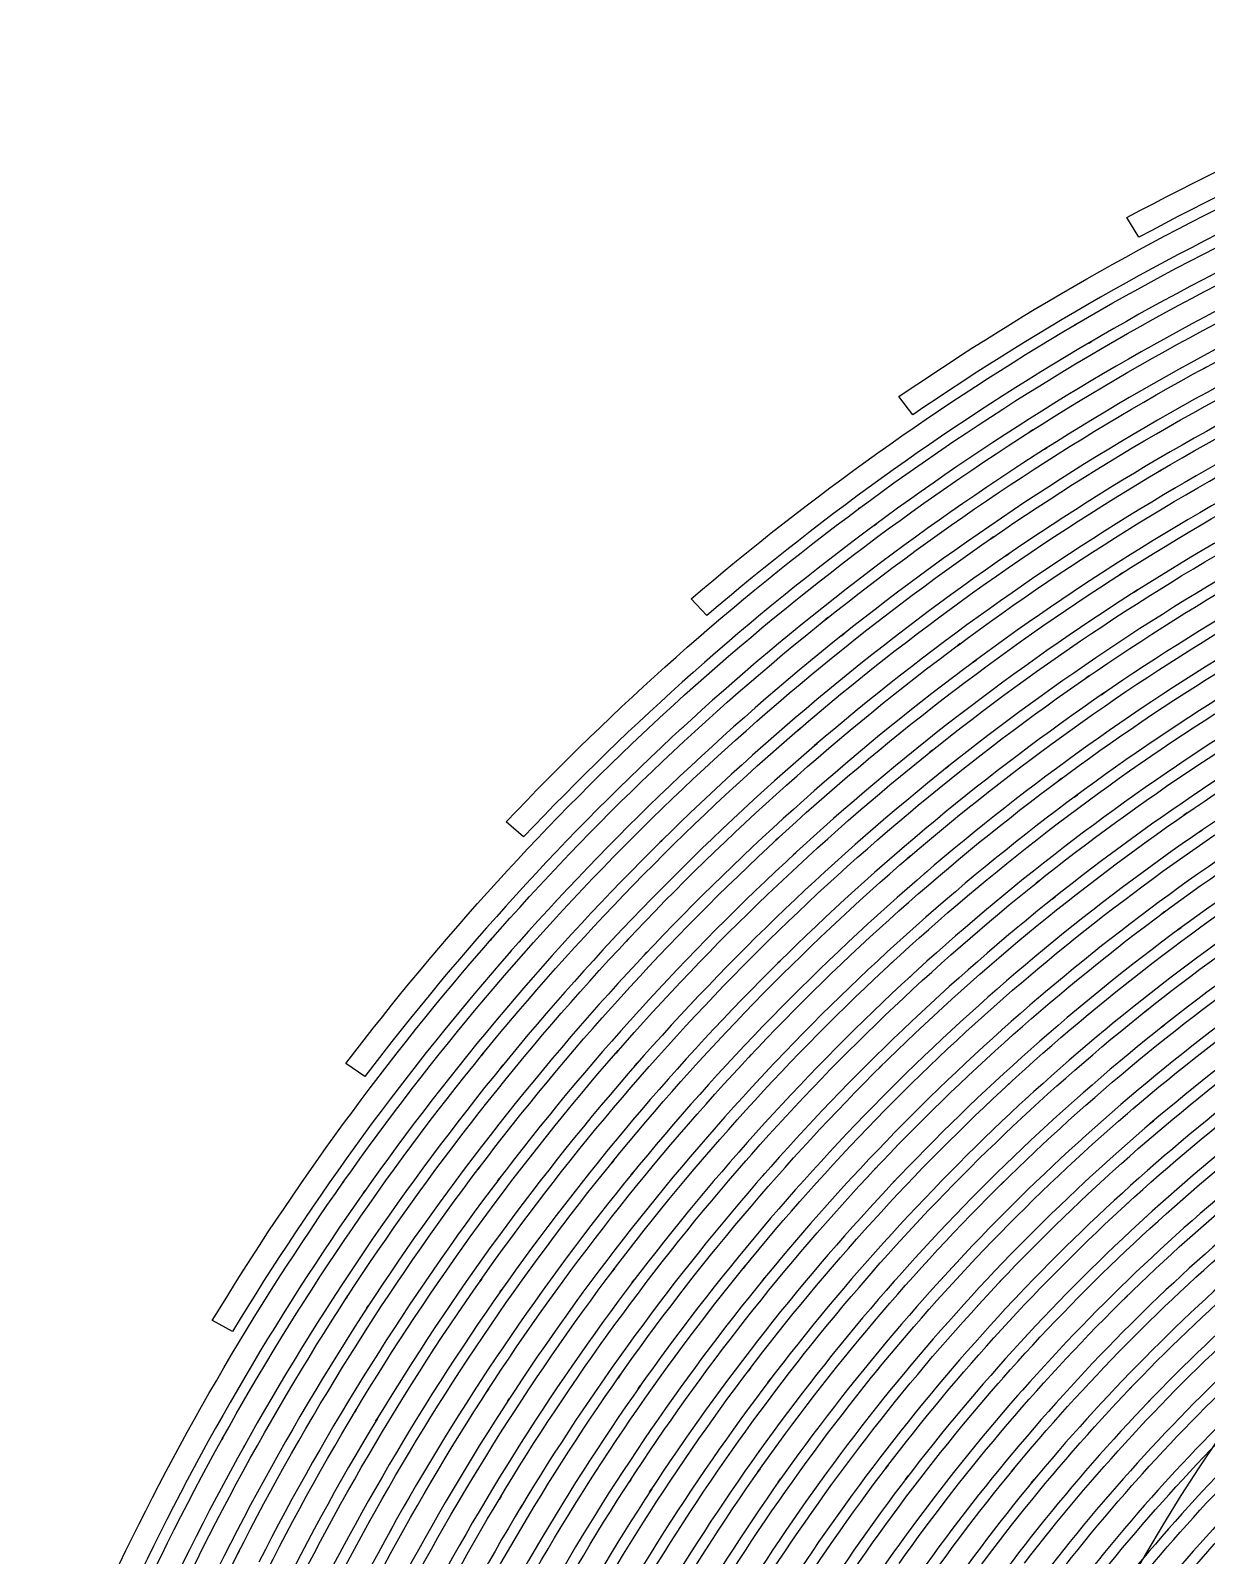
# Model space of a CAD drawing. Extents: x -32 to 185, y 69 to 286.
# Drawn here: x -30 to 17, y 212.8 to 273.6 of the extents above; entities that cross this region are included whole.
import ezdxf

# ---------------------------------------------------------------- set-up
doc = ezdxf.new("R2010")
doc.units = 0
doc.layers.add('Ebene_1', color=7, linetype='CONTINUOUS')

msp = doc.modelspace()

# ---------------------------------------------------------------- linework, layer by layer
at = {"layer": 'Ebene_1', "color": 7}
for p, q in [((13.793999, 266.168567), (13.793617, 266.168567)), ((14.264603, 265.383294), (13.793999, 266.168567)), ((11.775528, 261.921727), (11.718051, 261.887872)), ((12.268608, 261.163945), (12.382772, 261.23089)), ((16.95762, 260.205071), (16.837321, 260.139653)), ((4.695981, 259.026015), (4.695683, 259.025506)), ((5.247133, 258.294705), (4.695981, 259.026015)), ((10.038151, 257.698305), (9.92521, 257.626014)), ((10.503003, 256.923722), (10.617548, 256.996777)), ((15.176996, 256.106122), (15.056087, 256.034849)), ((15.613517, 255.316012), (15.735011, 255.387539)), ((3.140371, 254.588266), (3.086577, 254.548557)), ((3.71081, 253.886992), (3.8175, 253.966156)), ((8.475775, 253.432374), (8.362732, 253.354483)), ((8.96738, 252.6751), (9.081238, 252.753246)), ((13.621595, 251.995463), (13.500966, 251.918336)), ((-3.59137, 250.956408), (-3.591676, 250.956153)), ((-2.965442, 250.288225), (-3.59137, 250.956408)), ((14.085148, 251.221135), (14.20705, 251.298772)), ((1.861864, 250.204225), (1.757067, 250.12048)), ((2.406464, 249.483606), (2.512556, 249.568116)), ((7.140515, 249.167206), (7.028258, 249.083715)), ((7.658353, 248.427751), (7.772313, 248.51226)), ((12.290194, 247.884296), (12.16959, 247.801059)), ((12.780296, 247.127277), (12.901511, 247.210768)), ((-4.666419, 246.378658), (-4.715444, 246.333603)), ((-4.024607, 245.742039), (-3.92676, 245.832148)), ((0.761361, 245.796003), (0.657557, 245.706912)), ((1.330805, 245.095493), (1.435805, 245.185348)), ((6.031055, 244.914511), (5.919493, 244.825166)), ((6.574052, 244.193892), (6.686907, 244.284001)), ((11.180145, 243.784074), (11.060025, 243.694728)), ((11.695982, 243.044619), (11.816993, 243.134219)), ((16.198361, 242.4108), (16.06951, 242.322218)), ((-10.973883, 242.05189), (-10.974188, 242.051381)), ((-10.280551, 241.453708), (-10.973883, 242.05189)), ((-5.471623, 241.883381), (-5.567078, 241.788945)), ((16.685689, 241.653272), (16.81594, 241.742617)), ((-4.853662, 241.224871), (-4.757317, 241.320071)), ((-0.112647, 241.413235), (-0.215662, 241.318035)), ((0.48047, 240.732835), (0.584477, 240.828798)), ((5.143823, 240.68498), (5.033255, 240.58978)), ((5.711878, 239.98447), (5.823738, 240.080434)), ((10.288243, 239.704979), (10.169217, 239.609779)), ((10.82933, 238.984106), (10.94996, 239.080324)), ((15.309946, 238.478578), (15.181273, 238.383123)), ((-11.55636, 237.385813), (-11.60032, 237.335413)), ((-6.097144, 237.383522), (-6.191122, 237.28374)), ((15.823008, 237.738868), (15.952979, 237.834832)), ((-10.850606, 236.820722), (-10.76289, 236.920758)), ((-5.457012, 236.746904), (-5.361863, 236.847704)), ((-0.763724, 237.066867), (-0.86544, 236.966067)), ((-0.14696, 236.408358), (-0.044429, 236.509922)), ((4.476137, 236.490067), (4.366166, 236.388249)), ((5.06746, 235.809412), (5.178525, 235.911739)), ((9.611787, 235.657957), (9.493169, 235.556139)), ((10.177057, 234.956684), (10.297075, 235.05952)), ((14.633007, 234.576902), (14.504537, 234.474574)), ((15.170327, 233.85501), (15.300196, 233.958101)), ((-11.879327, 232.830209), (-11.963836, 232.726354)), ((-6.500853, 232.932282), (-6.592922, 232.8269)), ((-1.19635, 232.767082), (-1.296285, 232.660682)), ((-17.368147, 232.412754), (-17.368452, 232.4125)), ((-16.615353, 231.891699), (-17.368147, 232.412754)), ((-11.194727, 232.24119), (-11.109123, 232.345809)), ((-5.838322, 232.319081), (-5.74526, 232.425481)), ((-0.557007, 232.130972), (-0.455775, 232.23839)), ((4.022926, 232.33919), (3.914546, 232.231772)), ((4.637715, 231.680172), (4.747587, 231.788863)), ((9.146554, 231.653699), (9.028929, 231.545517)), ((9.735293, 230.972535), (9.85442, 231.081989)), ((14.163777, 230.715952), (14.035919, 230.606752)), ((14.724974, 230.013152), (14.854538, 230.123625)), ((-12.023196, 228.288859), (-12.106026, 228.179405)), ((-6.686391, 228.541114), (-6.77617, 228.430641)), ((-1.414496, 228.524823), (-1.512852, 228.412314)), ((3.780611, 228.24355), (3.673425, 228.129514)), ((-17.451383, 227.711295), (-17.489769, 227.656822)), ((-11.318614, 227.724277), (-11.235097, 227.834495)), ((-6.002885, 227.952095), (-5.911707, 228.063841)), ((-0.753873, 227.911368), (-0.654448, 228.024641)), ((4.417174, 227.606168), (4.525555, 227.721222)), ((8.88842, 227.702386), (8.771507, 227.587077)), ((-16.689324, 227.224858), (-16.612782, 227.333549)), ((9.499329, 227.041585), (9.617667, 227.158167)), ((13.897802, 226.905658), (13.770428, 226.789076)), ((14.482061, 226.222712), (14.610938, 226.340312)), ((-6.659155, 224.219946), (-6.747228, 224.103619)), ((-1.423761, 224.34951), (-1.520208, 224.231146)), ((3.743623, 224.212565), (3.638025, 224.092164)), ((-11.951109, 223.82031), (-12.031545, 223.705764)), ((-11.227334, 223.280927), (-11.145803, 223.396746)), ((-5.955871, 223.655364), (-5.866882, 223.77271)), ((-0.742648, 223.759473), (-0.645208, 223.878855)), ((4.401364, 223.597582), (4.508154, 223.719)), ((8.831961, 223.813182), (8.716321, 223.690746)), ((-17.288118, 223.147545), (-17.361503, 223.034782)), ((9.464533, 223.174018), (9.581573, 223.297218)), ((13.8305, 223.1562), (13.704017, 223.032236)), ((-16.544971, 222.634381), (-16.471077, 222.747654)), ((14.436727, 222.493618), (14.56461, 222.618345)), ((-22.701566, 222.148708), (-22.701821, 222.148454)), ((-21.897456, 221.71089), (-22.701566, 222.148708)), ((-6.425278, 219.978452), (-6.510882, 219.856524)), ((-1.229568, 220.25107), (-1.32403, 220.126343)), ((-0.528855, 219.68496), (-0.433018, 219.811215)), ((3.906691, 220.255652), (3.802884, 220.128633)), ((4.584319, 219.663579), (4.689617, 219.792124)), ((8.972547, 219.99627), (8.858307, 219.866706)), ((-11.668716, 219.434742), (-11.74648, 219.314851)), ((-5.703209, 219.43856), (-5.616409, 219.56176)), ((9.625711, 219.378996), (9.74186, 219.510087)), ((13.956882, 219.476997), (13.83129, 219.345396)), ((-16.948554, 218.616632), (-17.019165, 218.499032)), ((-10.926766, 218.921069), (-10.847806, 219.042232)), ((14.583879, 218.835032), (14.711152, 218.967905)), ((-16.187997, 218.129941), (-16.116597, 218.248304)), ((-22.28462, 217.465067), (-22.316948, 217.406776)), ((-21.475165, 217.062631), (-21.410765, 217.178194)), ((-0.837797, 216.238921), (-0.930171, 216.107575)), ((4.264149, 216.382739), (4.162132, 216.248848)), ((9.304144, 216.260812), (9.191685, 216.124375)), ((-5.990565, 215.825793), (-6.073878, 215.697757)), ((-0.118603, 215.697248), (-0.025058, 215.829866)), ((4.960968, 215.814339), (5.064377, 215.949502)), ((9.977213, 215.666193), (10.091352, 215.804157)), ((14.27089, 215.876957), (14.146697, 215.73772)), ((-11.182508, 215.140811), (-11.257676, 215.015574)), ((-5.250601, 215.311611), (-5.16627, 215.44092)), ((14.918276, 215.256629), (15.044556, 215.397647)), ((-10.423249, 214.653865), (-10.346962, 214.780374)), ((-16.401891, 214.181173), (-16.469601, 214.058737)), ((-15.624916, 213.721718), (-15.556418, 213.845173)), ((-21.637311, 212.944081), (-21.698147, 212.824445))]:
    msp.add_line(p, q, dxfattribs=at)
for points in [[(13.793617, 266.168567), (19.342789, 269.16177), (25.144547, 271.661154), (31.131538, 273.637956)], [(31.578775, 272.83461), (25.598962, 270.866717), (19.804764, 268.373188), (14.264603, 265.383294)], [(11.718051, 261.887872), (17.078631, 265.042457), (22.708265, 267.716205), (28.540747, 269.877298)], [(28.958253, 269.069116), (23.172531, 266.932204), (17.587417, 264.286711), (12.268608, 261.163945)], [(4.695683, 259.025506), (9.895173, 262.591691), (15.398324, 265.693585), (21.141231, 268.295551)], [(21.671882, 267.544387), (15.934779, 264.952094), (10.438272, 261.856563), (5.247133, 258.294705)], [(16.837321, 260.139653), (22.079868, 262.984455), (27.564539, 265.359112), (33.226704, 267.234859)], [(9.92521, 257.626014), (15.06156, 260.902781), (20.478318, 263.717801), (26.111617, 266.037985)], [(26.560076, 265.246348), (20.972391, 262.952128), (15.59888, 260.166889), (10.503003, 256.923722)], [(3.086577, 254.548557), (8.081637, 258.254996), (13.39538, 261.512163), (18.965247, 264.280857)], [(15.056087, 256.034849), (20.084154, 259.000561), (25.365697, 261.514199), (30.838302, 263.545983)], [(19.466397, 263.521801), (13.940362, 260.781871), (8.667779, 257.557541), (3.71081, 253.886992)], [(31.262375, 262.741364), (25.836708, 260.734271), (20.59971, 258.249396), (15.613517, 255.316012)], [(-3.591676, 250.956153), (1.199358, 255.054593), (6.34168, 258.724124), (11.775528, 261.921727)], [(8.362732, 253.354483), (13.273275, 256.740449), (18.474559, 259.684525), (23.905241, 262.151327)], [(12.382772, 261.23089), (6.953783, 258.043723), (1.817522, 254.381575), (-2.965442, 250.288225)], [(24.383609, 261.377763), (18.997676, 258.938452), (13.838544, 256.02594), (8.96738, 252.6751)], [(1.757067, 250.12048), (6.515985, 253.92441), (11.602818, 257.299177), (16.95762, 260.205071)], [(17.487609, 259.465616), (12.175444, 256.590522), (7.128585, 253.250119), (2.406464, 249.483606)], [(13.500966, 251.918336), (18.312796, 254.99223), (23.388182, 257.633141), (28.667231, 259.808998)], [(29.122613, 259.021433), (23.889026, 256.871795), (18.856683, 254.261429), (14.085148, 251.221135)], [(7.028258, 249.083715), (11.712502, 252.566918), (16.696812, 255.627576), (21.922152, 258.229542)], [(-4.715444, 246.333603), (-0.142785, 250.549898), (4.79442, 254.353065), (10.038151, 257.698305)], [(22.430149, 257.474814), (17.24826, 254.902375), (12.304805, 251.874554), (7.658353, 248.427751)], [(10.617548, 256.996777), (5.41408, 253.684883), (0.51407, 249.918625), (-4.024607, 245.742039)], [(0.657557, 245.706912), (5.180315, 249.595606), (10.039246, 253.075755), (15.176996, 256.106122)], [(12.16959, 247.801059), (16.764623, 250.97168), (21.632606, 253.727647), (26.71568, 256.036122)], [(15.735011, 255.387539), (10.638727, 252.3895), (5.818369, 248.945242), (1.330805, 245.095493)], [(27.200793, 255.266375), (22.16229, 252.986155), (17.336358, 250.262262), (12.780296, 247.127277)], [(-10.974188, 242.051381), (-6.645919, 246.636004), (-1.922798, 250.831171), (3.140371, 254.588266)], [(3.8175, 253.966156), (-1.241888, 250.219752), (-5.95974, 246.032476), (-10.280551, 241.453708)], [(5.919493, 244.825166), (10.37713, 248.393133), (15.142989, 251.558154), (20.160721, 254.283065)], [(-5.567078, 241.788945), (-1.239419, 246.077276), (3.460044, 249.973607), (8.475775, 253.432374)], [(20.69766, 253.548446), (15.72208, 250.854844), (10.9956, 247.724187), (6.574052, 244.193892)], [(9.081238, 252.753246), (4.104661, 249.329861), (-0.558586, 245.471712), (-4.853662, 241.224871)], [(-0.215662, 241.318035), (4.071649, 245.27953), (8.702398, 248.852842), (13.621595, 251.995463)], [(11.060025, 243.694728), (15.438109, 246.949604), (20.097186, 249.808661), (24.981969, 252.237791)], [(25.496431, 251.48739), (20.654998, 249.088042), (16.036597, 246.262585), (11.695982, 243.044619)], [(14.20705, 251.298772), (9.327816, 248.190005), (4.734164, 244.654111), (0.48047, 240.732835)], [(-11.60032, 237.335413), (-7.501727, 242.013963), (-2.996675, 246.320622), (1.861864, 250.204225)], [(5.033255, 240.58978), (9.265173, 244.230801), (13.812606, 247.488477), (18.62133, 250.324116)], [(2.512556, 249.568116), (-2.309504, 245.722185), (-6.781439, 241.456253), (-10.850606, 236.820722)], [(19.185709, 249.61037), (14.418043, 246.807313), (9.908893, 243.586037), (5.711878, 239.98447)], [(16.06951, 242.322218), (20.353437, 245.271893), (24.891885, 247.833896), (29.630712, 249.97768)], [(-6.191122, 237.28374), (-2.107343, 241.631126), (2.354155, 245.607894), (7.140515, 249.167206)], [(30.123105, 249.212515), (25.428239, 247.09724), (20.931231, 244.567311), (16.685689, 241.653272)], [(7.772313, 248.51226), (3.023338, 244.989348), (-1.403957, 241.052035), (-5.457012, 236.746904)], [(10.169217, 239.609779), (14.330632, 242.936946), (18.780116, 245.88713), (23.464851, 248.425205)], [(76.254232, 248.479688), (47.442859, 248.479688), (21.468439, 231.124136), (10.442804, 204.505898)], [(-0.86544, 236.966067), (3.187797, 240.987635), (7.590338, 244.641638), (12.290194, 247.884296)], [(12.901511, 247.210768), (8.240728, 244.003492), (3.873979, 240.388434), (-0.14696, 236.408358)], [(24.008255, 247.695423), (19.365469, 245.188657), (14.954982, 242.273345), (10.82933, 238.984106)], [(-17.368452, 232.4125), (-13.552049, 237.431122), (-9.301543, 242.104581), (-4.666419, 246.378658)], [(4.366166, 236.388249), (8.373474, 240.090107), (12.702329, 243.428219), (17.301256, 246.362876)], [(15.181273, 238.383123), (19.257975, 241.404835), (23.596299, 244.056692), (28.144317, 246.307131)], [(-3.92676, 245.832148), (-8.559389, 241.569017), (-12.805619, 236.903958), (-16.615353, 231.891699)], [(-11.963836, 232.726354), (-8.116607, 237.450468), (-3.858134, 241.824072), (0.761361, 245.796003)], [(17.892872, 245.671785), (13.333627, 242.771236), (9.041554, 239.470797), (5.06746, 235.809412)], [(28.665525, 245.561312), (24.160474, 243.341164), (19.862521, 240.723162), (15.823008, 237.738868)], [(1.435805, 245.185348), (-3.148588, 241.252362), (-7.375447, 236.920504), (-11.194727, 232.24119)], [(-6.592922, 232.8269), (-2.75086, 237.221377), (1.473784, 241.266871), (6.031055, 244.914511)], [(6.686907, 244.284001), (2.166046, 240.674289), (-2.025609, 236.670285), (-5.838322, 232.319081)], [(9.493169, 235.556139), (13.43934, 238.944397), (17.679893, 241.974508), (22.164072, 244.60982)], [(-1.296285, 232.660682), (2.524589, 236.730867), (6.699932, 240.453343), (11.180145, 243.784074)], [(22.734916, 243.901419), (18.291516, 241.299199), (14.088712, 238.305487), (10.177057, 234.956684)], [(11.816993, 243.134219), (7.374379, 239.840397), (3.233239, 236.158139), (-0.557007, 232.130972)], [(3.914546, 232.231772), (7.698826, 235.982757), (11.80984, 239.389342), (16.198361, 242.4108)], [(14.504537, 234.474574), (18.375032, 237.556613), (22.513283, 240.28687), (26.869604, 242.632764)], [(-17.489769, 227.656822), (-13.911696, 232.744427), (-9.889874, 237.50545), (-5.471623, 241.883381)], [(16.81594, 241.742617), (12.465779, 238.756796), (8.390172, 235.389411), (4.637715, 231.680172)], [(27.419346, 241.907563), (23.104695, 239.593743), (19.005236, 236.898613), (15.170327, 233.85501)], [(-4.757317, 241.320071), (-9.143139, 236.983376), (-13.136146, 232.26639), (-16.689324, 227.224858)], [(-12.106026, 228.179405), (-8.507386, 232.936609), (-4.493811, 237.36545), (-0.112647, 241.413235)], [(0.584477, 240.828798), (-3.762883, 236.821231), (-7.74632, 232.435918), (-11.318614, 227.724277)], [(-6.77617, 228.430641), (-3.173559, 232.860245), (0.815554, 236.961231), (5.143823, 240.68498)], [(9.028929, 231.545517), (12.761307, 234.983156), (16.79298, 238.080978), (21.075787, 240.801816)], [(5.823738, 240.080434), (1.530165, 236.395885), (-2.427715, 232.336899), (-6.002885, 227.952095)], [(21.673791, 240.115816), (17.430235, 237.429595), (13.434758, 234.369447), (9.735293, 230.972535)], [(-1.512852, 228.412314), (2.078126, 232.519154), (6.027474, 236.298139), (10.288243, 239.704979)], [(10.94996, 239.080324), (6.725089, 235.711921), (2.808267, 231.974172), (-0.753873, 227.911368)], [(14.035919, 230.606752), (17.70158, 233.737919), (21.639988, 236.535122), (25.803973, 238.964506)], [(3.673425, 228.129514), (7.237065, 231.918172), (11.131323, 235.38152), (15.309946, 238.478578)], [(26.381181, 238.261196), (22.257541, 235.864903), (18.356527, 233.104609), (14.724974, 230.013152)], [(-22.701821, 222.148454), (-19.440607, 227.544313), (-15.710927, 232.643118), (-11.55636, 237.385813)], [(-17.361503, 223.034782), (-14.038078, 228.140968), (-10.268409, 232.942973), (-6.097144, 237.383522)], [(15.952979, 237.834832), (11.811342, 234.774938), (7.950699, 231.351808), (4.417174, 227.606168)], [(-10.76289, 236.920758), (-14.916057, 232.189517), (-18.642275, 227.099622), (-21.897456, 221.71089)], [(-5.361863, 236.847704), (-9.502201, 232.449918), (-13.24471, 227.693222), (-16.544971, 222.634381)], [(-12.031545, 223.705764), (-8.678313, 228.484096), (-4.90755, 232.955445), (-0.763724, 237.066867)], [(8.771507, 227.587077), (12.292281, 231.062898), (16.116728, 234.217483), (20.198903, 237.012649)], [(-0.044429, 236.509922), (-4.156233, 232.43999), (-7.898665, 228.012677), (-11.227334, 223.280927)], [(-6.747228, 224.103619), (-3.380581, 228.556641), (0.37547, 232.701918), (4.476137, 236.490067)], [(20.822743, 236.350321), (16.778547, 233.590792), (12.988896, 230.475661), (9.499329, 227.041585)], [(5.178525, 235.911739), (1.111158, 232.164572), (-2.61506, 228.062823), (-5.955871, 223.655364)], [(-1.520208, 224.231146), (1.843867, 228.362932), (5.569393, 232.186972), (9.611787, 235.657957)], [(10.297075, 235.05952), (6.288981, 231.628244), (2.594388, 227.846459), (-0.742648, 223.759473)], [(13.770428, 226.789076), (17.233547, 229.958679), (20.973689, 232.811882), (24.945696, 235.314066)], [(3.638025, 224.092164), (6.983812, 227.907041), (10.663494, 231.415953), (14.633007, 234.576902)], [(25.549351, 234.633156), (21.616519, 232.165845), (17.912472, 229.351078), (14.482061, 226.222712)], [(15.300196, 233.958101), (11.366269, 230.835843), (7.718808, 227.368677), (4.401364, 223.597582)], [(8.716321, 223.690746), (12.028393, 227.194058), (15.64732, 230.393952), (19.529524, 233.2525)], [(-22.316948, 217.406776), (-19.300021, 222.846163), (-15.807069, 228.007332), (-11.879327, 232.830209)], [(-17.019165, 218.499032), (-13.946696, 223.611582), (-10.426711, 228.441587), (-6.500853, 232.932282)], [(-11.74648, 219.314851), (-8.635066, 224.102346), (-5.104314, 228.604241), (-1.19635, 232.767082)], [(20.178336, 232.614354), (16.33271, 229.793479), (12.747078, 226.634058), (9.464533, 223.174018)], [(-11.109123, 232.345809), (-15.009043, 227.567731), (-18.478017, 222.453145), (-21.475165, 217.062631)], [(-5.74526, 232.425481), (-9.641998, 227.978568), (-13.136732, 223.194382), (-16.187997, 218.129941)], [(-0.455775, 232.23839), (-4.333626, 228.118059), (-7.837803, 223.661473), (-10.926766, 218.921069)], [(-6.510882, 219.856524), (-3.376788, 224.32151), (0.148466, 228.498859), (4.022926, 232.33919)], [(4.747587, 231.788863), (0.904543, 227.990277), (-2.592966, 223.857219), (-5.703209, 219.43856)], [(-1.32403, 220.126343), (1.816733, 224.272128), (5.320811, 228.130023), (9.146554, 231.653699)], [(13.704017, 223.032236), (16.967063, 226.22933), (20.510441, 229.127333), (24.291234, 231.691117)], [(9.85442, 231.081989), (6.061481, 227.599295), (2.586535, 223.784928), (-0.528855, 219.68496)], [(3.802884, 220.128633), (6.934293, 223.959292), (10.401795, 227.502568), (14.163777, 230.715952)], [(24.920827, 231.034135), (21.177707, 228.50675), (17.668871, 225.648202), (14.436727, 222.493618)], [(14.854538, 230.123625), (11.126436, 226.949949), (7.689178, 223.449182), (4.584319, 219.663579)], [(8.858307, 219.866706), (11.964859, 223.386564), (15.380531, 226.621076), (19.064087, 229.531297)], [(19.737157, 228.91886), (16.088601, 226.04733), (12.704416, 222.854563), (9.625711, 219.378996)], [(-21.698147, 212.824445), (-18.936505, 218.254923), (-15.698709, 223.430091), (-12.023196, 228.288859)], [(-16.469601, 214.058737), (-13.643431, 219.166196), (-10.369337, 224.012746), (-6.686391, 228.541114)], [(-11.257676, 215.015574), (-8.383498, 219.801288), (-5.089321, 224.322274), (-1.414496, 228.524823)], [(-6.073878, 215.697757), (-3.167984, 220.163761), (0.12996, 224.362492), (3.780611, 228.24355)], [(-26.914043, 211.375571), (-24.244877, 217.087576), (-21.078328, 222.553945), (-17.451383, 227.711295)], [(-11.235097, 227.834495), (-14.884443, 223.021291), (-18.099966, 217.893977), (-20.843892, 212.512881)], [(-5.911707, 228.063841), (-9.567416, 223.580019), (-12.818066, 218.780305), (-15.624916, 213.721718)], [(-0.654448, 228.024641), (-4.300611, 223.866128), (-7.569843, 219.391469), (-10.423249, 214.653865)], [(4.525555, 227.721222), (0.904848, 223.883182), (-2.366878, 219.730015), (-5.250601, 215.311611)], [(-0.930171, 216.107575), (1.991326, 220.256925), (5.277261, 224.137219), (8.88842, 227.702386)], [(13.83129, 219.345396), (16.897674, 222.559545), (20.246528, 225.491657), (23.837532, 228.10635)], [(-16.612782, 227.333549), (-20.239651, 222.187399), (-23.403858, 216.730194), (-26.067933, 211.025825)], [(9.617667, 227.158167), (6.037716, 223.635255), (2.779234, 219.799506), (-0.118603, 215.697248)], [(24.492172, 227.474059), (20.937289, 224.897292), (17.621144, 222.005653), (14.583879, 218.835032)], [(4.162132, 216.248848), (7.083143, 220.084343), (10.341417, 223.650782), (13.897802, 226.905658)], [(14.610938, 226.340312), (11.086778, 223.126673), (7.857128, 219.60376), (4.960968, 215.814339)], [(9.191685, 216.124375), (12.096408, 219.650088), (15.311524, 222.908018), (18.798316, 225.859221)], [(19.494524, 225.273256), (16.041153, 222.362017), (12.855769, 219.146851), (9.977213, 215.666193)], [(-15.719683, 209.722806), (-13.134746, 214.813719), (-10.102471, 219.66536), (-6.659155, 224.219946)], [(-10.571293, 210.817352), (-7.929491, 215.590338), (-4.868172, 220.119215), (-1.423761, 224.34951)], [(-5.442503, 211.637244), (-2.760228, 216.093575), (0.314022, 220.302234), (3.743623, 224.212565)], [(14.146697, 215.73772), (17.019983, 218.958487), (20.177419, 221.914526), (23.580491, 224.569438)], [(-20.87571, 208.351059), (-18.364057, 213.761173), (-15.377421, 218.937869), (-11.951109, 223.82031)], [(-11.145803, 223.396746), (-14.547882, 218.560887), (-17.514434, 213.4323), (-20.010077, 208.072077)], [(-5.866882, 223.77271), (-9.284539, 219.263942), (-12.295051, 214.460155), (-14.862475, 209.418624)], [(-0.645208, 223.878855), (-4.062483, 219.693615), (-7.100715, 215.212338), (-9.723529, 210.488225)], [(4.508154, 223.719), (1.106881, 219.852961), (-1.942882, 215.690884), (-4.604869, 211.283171)], [(-0.34492, 212.184517), (2.361613, 216.32623), (5.432873, 220.217979), (8.831961, 223.813182)], [(24.259008, 223.962601), (20.890453, 221.346889), (17.764122, 218.433105), (14.918276, 215.256629)], [(-26.02746, 206.701857), (-23.605713, 212.430917), (-20.680983, 217.93445), (-17.288118, 223.147545)], [(9.581573, 223.297218), (6.212019, 219.745542), (3.166619, 215.899611), (0.48187, 211.805498)], [(4.709703, 212.461463), (7.424593, 216.291612), (10.477141, 219.870779), (13.8305, 223.1562)], [(-16.471077, 222.747654), (-19.840931, 217.581904), (-22.746621, 212.127753), (-25.15386, 206.449093)], [(14.56461, 222.618345), (11.241974, 219.375433), (8.216572, 215.84132), (5.524746, 212.058262)], [(9.710042, 212.471899), (12.417365, 215.993539), (15.435615, 219.26496), (18.728316, 222.246454)], [(19.446415, 221.687471), (16.185634, 218.747214), (13.195613, 215.519829), (10.51265, 212.044262)], [(14.644334, 212.218117), (17.328696, 215.436084), (20.297845, 218.405359), (23.515353, 221.090053)], [(24.216856, 220.509943), (21.03226, 217.865722), (18.092537, 214.939465), (15.433833, 211.767062)], [(-14.776566, 205.499893), (-12.427288, 210.563825), (-9.632452, 215.409356), (-6.425278, 219.978452)], [(-9.694689, 206.729094), (-7.279992, 211.478662), (-4.446975, 216.003975), (-1.229568, 220.25107)], [(-0.433018, 219.811215), (-3.625378, 215.609938), (-6.437318, 211.13248), (-8.835113, 206.432293)], [(-4.623579, 207.68364), (-2.159754, 212.119608), (0.695052, 216.327248), (3.906691, 220.255652)], [(4.689617, 219.792124), (1.504507, 215.908775), (-1.327695, 211.748735), (-3.77304, 207.361894)], [(0.424775, 208.365059), (2.92152, 212.488954), (5.782275, 216.381721), (8.972547, 219.99627)], [(-19.857349, 203.994), (-17.589983, 209.37306), (-14.849646, 214.540337), (-11.668716, 219.434742)], [(-5.616409, 219.56176), (-8.799706, 215.039501), (-11.574661, 210.242842), (-13.908336, 205.228801)], [(9.74186, 219.510087), (6.579122, 215.93983), (3.742231, 212.093644), (1.265183, 208.017604)], [(5.438837, 208.775387), (7.95248, 212.590008), (10.80329, 216.171721), (13.956882, 219.476997)], [(-24.925023, 202.210908), (-22.756294, 207.904331), (-20.086822, 213.394627), (-16.948554, 218.616632)], [(-10.847806, 219.042232), (-14.00626, 214.195428), (-16.728321, 209.077278), (-18.981534, 203.748873)], [(14.711152, 218.967905), (11.586706, 215.706157), (8.761147, 212.170517), (6.268796, 208.40375)], [(10.407065, 208.917678), (12.921696, 212.425826), (15.747051, 215.700811), (18.848716, 218.702414)], [(-16.116597, 218.248304), (-19.233712, 213.074409), (-21.886256, 207.634513), (-24.042513, 201.992253)], [(19.587789, 218.171432), (16.516441, 215.212338), (13.717533, 211.982662), (11.22548, 208.521604)], [(-29.957391, 200.216288), (-27.910335, 206.17953), (-25.342987, 211.951608), (-22.28462, 217.465067)], [(15.317786, 208.795496), (17.817908, 212.00048), (20.602612, 214.973574), (23.637662, 217.677613)], [(-21.410765, 217.178194), (-24.469895, 211.675935), (-27.036225, 205.913529), (-29.078954, 199.958687)], [(24.360928, 217.124994), (21.357289, 214.462446), (18.60033, 211.533898), (16.123983, 208.374986)], [(-8.635244, 202.75869), (-6.441773, 207.474913), (-3.832298, 211.986226), (-0.837797, 216.238921)], [(-3.62469, 203.844582), (-1.373743, 208.250513), (1.266481, 212.446699), (4.264149, 216.382739)], [(1.371863, 204.657346), (3.664276, 208.754259), (6.31901, 212.637608), (9.304144, 216.260812)], [(-13.647911, 201.398143), (-11.52841, 206.424912), (-8.965772, 211.253389), (-5.990565, 215.825793)], [(-0.025058, 215.829866), (-2.996166, 211.624007), (-5.586372, 207.161312), (-7.764825, 202.495235)], [(5.064377, 215.949502), (2.091464, 212.05979), (-0.527964, 207.911713), (-2.762417, 203.555673)], [(10.091352, 215.804157), (7.132263, 212.226517), (4.499505, 208.390513), (2.225101, 204.342728)], [(6.342774, 205.19902), (8.660321, 208.988441), (11.313884, 212.562263), (14.27089, 215.876957)], [(-18.650726, 199.762433), (-16.621513, 205.099492), (-14.122206, 210.245897), (-11.182508, 215.140811)], [(-5.16627, 215.44092), (-8.119407, 210.915861), (-10.66405, 206.13702), (-12.769932, 201.160907)], [(15.044556, 215.397647), (12.114684, 212.127244), (9.484515, 208.600259), (7.186155, 204.858947)], [(11.276084, 205.471383), (13.603191, 208.956369), (16.239826, 212.224226), (19.153789, 215.235756)], [(-10.346962, 214.780374), (-13.266194, 209.933569), (-15.749109, 204.837056), (-17.76618, 199.550905)], [(19.912946, 214.733538), (17.027416, 211.765789), (14.415446, 208.54375), (12.109033, 205.106874)], [(16.160281, 205.477747), (18.48133, 208.661096), (21.085944, 211.627826), (23.941921, 214.341792)], [(-23.631676, 197.850285), (-21.709347, 203.496873), (-19.28989, 208.961969), (-16.401891, 214.181173)], [(-15.556418, 213.845173), (-18.425122, 208.675096), (-20.829637, 203.2604), (-22.741275, 197.665485)], [(-28.579026, 195.662465), (-26.780152, 201.616543), (-24.456913, 207.400076), (-21.637311, 212.944081)]]:
    msp.add_open_spline(points, degree=3, dxfattribs=at)

doc.saveas('drawing.dxf')
